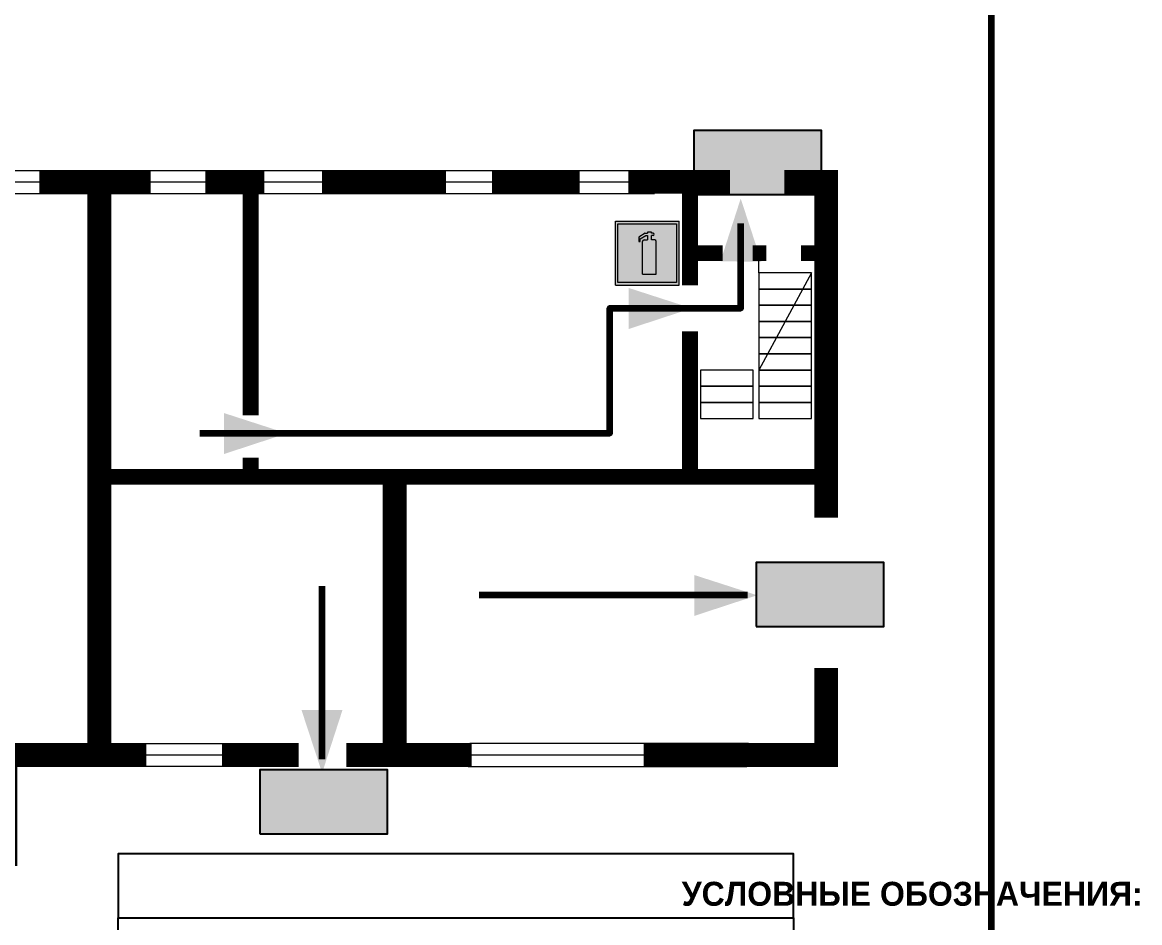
# Model space of a CAD drawing. Header units: millimetres. Extents: x 13114 to 67229, y 22859 to 38520.
# Drawn here: x 33867 to 34007, y 25190.8 to 25303.6 of the extents above; entities that cross this region are included whole.
import ezdxf

# ---------------------------------------------------------------- set-up
doc = ezdxf.new("R2010")
doc.units = ezdxf.units.MM
doc.layers.add('План_Штампы', color=7, linetype='Continuous')
doc.styles.add('обычный', font='arial.ttf')

# ---------------------------------------------------------------- blocks, each defined once
blk = doc.blocks.new('A$C7B4425F7')
at = {"true_color": 0xffffff}
blk.add_hatch(color=7, dxfattribs=at).paths.add_polyline_path([(0, 0), (-16, 0), (-16, -8), (0, -8)])
h = blk.add_hatch(color=126)
h.paths.add_polyline_path([(-0.2, -0.2), (-15.8, -0.2), (-15.8, -7.8), (-0.2, -7.8)])
h.paths.add_polyline_path([(-11.76, -2.03), (-11.76, -3.66), (-11.17, -3.66, -0.568275), (-11.17, -6.18), (-12.58, -6.18), (-12.58, -2.03)], flags=16)
h.paths.add_polyline_path([(-13.33, -4.12, -0.495768), (-13.59, -6.18), (-15.03, -6.18), (-15.03, -2.03), (-13.59, -2.03, -0.487973)], flags=16)
h.paths.add_polyline_path([(-10.25, -2.03), (-9.48, -2.03), (-9.48, -6.18), (-10.25, -6.18)], flags=16)
h.paths.add_polyline_path([(-13.84, -3.69), (-14.24, -3.69), (-14.24, -3.03), (-13.9, -3.03, -0.692621)], flags=0)
h.paths.add_polyline_path([(-9.15, -2.03), (-8.4, -2.03), (-8.04, -3.07), (-7.68, -2.03), (-6.93, -2.03), (-7.64, -4.1), (-6.93, -6.18), (-7.68, -6.18), (-8.04, -5.14), (-8.4, -6.18), (-9.15, -6.18), (-8.44, -4.1)], flags=16)
h.paths.add_polyline_path([(-11.76, -4.46), (-11.42, -4.46, -0.692621), (-11.36, -5.12), (-11.76, -5.12)], flags=0)
h.paths.add_polyline_path([(-13.9, -5.2), (-14.24, -5.2), (-14.24, -4.55), (-13.84, -4.55, -0.708038)], flags=0)
edge = h.paths.add_edge_path(flags=16)
edge.add_ellipse((-5.51, -4.08), major_axis=(0, 2.05), ratio=0.586184, start_angle=0, end_angle=360)
edge = h.paths.add_edge_path(flags=0)
edge.add_ellipse((-5.51, -4.08), major_axis=(0, 1.14), ratio=0.454828, start_angle=0, end_angle=360)
h.paths.add_polyline_path([(-4.13, -4.96, 0.377264), (-3.48, -4.52, 0.0555), (-3.16, -2.03), (-1.66, -2.03), (-1.66, -4.96), (-0.96, -4.96), (-0.96, -7.01), (-1.75, -7.01), (-1.75, -6.18), (-3.3, -6.18), (-3.3, -7.02), (-4.13, -7.02)], flags=16)
h.paths.add_polyline_path([(-2.73, -2.91), (-2.28, -2.91), (-2.28, -4.96), (-3.05, -4.96, 0.079136)], flags=0)
at = {"color": 126}
blk.add_lwpolyline([(-16, -8), (0, -8), (0, 0), (-16, 0)], close=True, dxfattribs=at)
blk = doc.blocks.new('A$C3AD82952')
at = {"true_color": 0xf5f5ff}
h = blk.add_hatch(color=7, dxfattribs=at)
h.dxf.hatch_style = 1
h.paths.add_polyline_path([(8.21, 8.73, 0.414214), (7.89, 9.05), (7.22, 9.05), (7.22, 9.92), (7.59, 9.92, 1), (7.57, 10.36), (7.22, 10.36), (7.22, 10.6), (6.43, 10.6), (6.43, 10.36), (6.01, 10.36), (4.74, 9.59), (4.74, 8.69), (4.98, 8.73), (4.98, 9.26), (6.12, 9.91), (6.43, 9.91), (6.43, 9.05), (5.76, 9.05, 0.414214), (5.44, 8.73), (5.44, 2.2), (8.21, 2.2)], flags=0)
h.paths.add_polyline_path([(12.8, 12.8), (0, 12.8), (0, 0), (12.8, 0)])
h.paths.add_polyline_path([(0.51, 12.29), (12.29, 12.29), (12.29, 0.51), (0.51, 0.51)], flags=16)
h.paths.add_polyline_path([(4.74, 9.59), (6.01, 10.36), (6.43, 10.36), (6.43, 10.6), (7.22, 10.6), (7.22, 10.36), (7.59, 10.36, -0.94586), (7.59, 9.92), (7.22, 9.92), (7.22, 9.05), (7.89, 9.05, -0.414214), (8.21, 8.73), (8.21, 2.2), (5.44, 2.2), (5.44, 8.73, -0.414214), (5.76, 9.05), (6.43, 9.05), (6.43, 9.91), (6.12, 9.91), (4.98, 9.26), (4.98, 8.73), (4.74, 8.69)], flags=0)
h = blk.add_hatch(color=242)
h.dxf.hatch_style = 1
h.paths.add_polyline_path([(12.29, 12.29), (0.51, 12.29), (0.51, 0.51), (12.29, 0.51)])
h.paths.add_polyline_path([(4.74, 8.69), (4.74, 9.59), (6.01, 10.36), (6.43, 10.36), (6.43, 10.6), (7.22, 10.6), (7.22, 10.36), (7.59, 10.36, -0.94586), (7.59, 9.92), (7.22, 9.92), (7.22, 9.05), (7.89, 9.05, -0.414214), (8.21, 8.73), (8.21, 2.2), (5.44, 2.2), (5.44, 8.73, -0.414214), (5.76, 9.05), (6.43, 9.05), (6.43, 9.91), (6.12, 9.91), (4.98, 9.26), (4.98, 8.73)], flags=16)
h = blk.add_hatch(color=7, dxfattribs=at)
h.dxf.hatch_style = 1
h.paths.add_polyline_path([(8.21, 8.73, 0.414214), (7.89, 9.05), (7.22, 9.05), (7.22, 9.92), (7.59, 9.92, 1), (7.57, 10.36), (7.22, 10.36), (7.22, 10.6), (6.43, 10.6), (6.43, 10.36), (6.01, 10.36), (4.74, 9.59), (4.74, 8.69), (4.98, 8.73), (4.98, 9.26), (6.12, 9.91), (6.43, 9.91), (6.43, 9.05), (5.76, 9.05, 0.414214), (5.44, 8.73), (5.44, 2.2), (8.21, 2.2)])
at = {"color": 242, "lineweight": 5}
for p, q in [((0, 0), (0, 12.8)), ((0, 12.8), (12.8, 12.8)), ((12.8, 0), (12.8, 12.8)), ((6.01, 10.36), (4.74, 9.59)), ((4.74, 9.59), (4.74, 8.69)), ((4.98, 9.26), (6.12, 9.91)), ((4.98, 8.73), (4.98, 9.26)), ((5.76, 9.05), (6.43, 9.05)), ((6.01, 10.36), (6.43, 10.36)), ((6.12, 9.91), (6.43, 9.91)), ((7.22, 10.6), (6.43, 10.6)), ((6.43, 10.6), (6.43, 10.36)), ((6.43, 9.91), (6.43, 9.05)), ((7.22, 10.36), (7.22, 10.6)), ((7.59, 10.36), (7.22, 10.36)), ((7.22, 9.05), (7.22, 9.92)), ((7.59, 9.92), (7.22, 9.92)), ((7.89, 9.05), (7.22, 9.05)), ((4.74, 8.69), (4.98, 8.73)), ((5.44, 2.2), (5.44, 8.73)), ((8.21, 2.2), (8.21, 8.73)), ((0, 0), (12.8, 0)), ((5.44, 2.2), (8.21, 2.2))]:
    blk.add_line(p, q, dxfattribs=at)
blk.add_lwpolyline([(0.51, 12.29), (12.29, 12.29), (12.29, 0.51), (0.51, 0.51)], close=True, dxfattribs=at)
for centre, radius, start, end in [((5.76, 8.73), 0.32, 90, 180), ((7.58, 10.14), 0.223, 273.1875, 86.8125), ((7.89, 8.73), 0.32, 0, 90)]:
    blk.add_arc(centre, radius, start, end, dxfattribs=at)

msp = doc.modelspace()

# ---------------------------------------------------------------- linework, layer by layer
at = {"color": 6, "lineweight": 100}
msp.add_lwpolyline([(33388.44, 25067.86), (33988.44, 25067.86), (33988.44, 25462.86), (33388.44, 25462.86)], close=True, dxfattribs=at)
at = {"lineweight": 0}
for points in [[(33772.07, 25285.02), (33946.48, 25285.02)], [(33772.22, 25283.59), (33946.63, 25283.59)], [(33771.78, 25282.13), (33946.19, 25282.13)], [(33959.27, 25272.19), (33959.27, 25274.21)], [(33965.89, 25272.19), (33959.27, 25260.01)], [(33882.33, 25213.21), (33894.02, 25213.21)], [(33923.06, 25213.26), (33957.98, 25213.26)], [(33882.55, 25211.78), (33894.24, 25211.78)], [(33923.29, 25211.78), (33958.21, 25211.78)], [(33882.26, 25210.36), (33893.95, 25210.36)], [(33922.86, 25210.33), (33957.78, 25210.33)]]:
    msp.add_lwpolyline(points, dxfattribs=at)
at = {"lineweight": 100, "const_width": 3}
for points in [[(33869.13, 25283.59), (33883.07, 25283.59)], [(33876.63, 25283.59), (33876.63, 25211.78)], [(33889.93, 25283.59), (33897.33, 25283.59)], [(33904.53, 25283.59), (33920.07, 25283.59)], [(33925.83, 25283.59), (33936.82, 25283.59)], [(33942.93, 25283.59), (33955.68, 25283.59)], [(33962.48, 25283.59), (33967.72, 25283.59), (33967.72, 25241.5)], [(33913.65, 25211.78), (33913.65, 25245.68)], [(33967.72, 25222.69), (33967.72, 25211.78), (33944.84, 25211.78)], [(33882.55, 25211.78), (33864.86, 25211.78), (33864.86, 25197.87)], [(33901.64, 25211.78), (33892.01, 25211.78)], [(33923.29, 25211.78), (33907.6, 25211.78)]]:
    msp.add_lwpolyline(points, dxfattribs=at)
at = {"lineweight": 0, "const_width": 2}
for points in [[(33895.61, 25283.7), (33895.61, 25254.34)], [(33950.66, 25270.64), (33950.66, 25283.83), (33950.66, 25274.65), (33954.73, 25274.65)], [(33958.51, 25274.65), (33960.24, 25274.65)], [(33964.57, 25274.65), (33967.04, 25274.65)], [(33876.18, 25246.63), (33967.7, 25246.63), (33950.66, 25246.63), (33950.66, 25264.87)], [(33895.61, 25249.04), (33895.61, 25246.72)]]:
    msp.add_lwpolyline(points, dxfattribs=at)
at = {"color": 126, "lineweight": 100, "true_color": 0x008754}
for points in [[(33889.24, 25252.09), (33940.59, 25252.09), (33940.59, 25267.75), (33957.04, 25267.75), (33957.04, 25278.35)], [(33904.56, 25211.27), (33904.56, 25232.95)], [(33957.87, 25231.79), (33924.23, 25231.79)]]:
    msp.add_lwpolyline(points, dxfattribs=at)
at = {"lineweight": 0}
for points in [[(33959.27, 25270.16), (33965.89, 25270.16), (33965.89, 25272.19), (33959.27, 25272.19)], [(33959.27, 25268.13), (33965.89, 25268.13), (33965.89, 25270.16), (33959.27, 25270.16)], [(33959.27, 25266.1), (33965.89, 25266.1), (33965.89, 25268.13), (33959.27, 25268.13)], [(33959.27, 25264.07), (33965.89, 25264.07), (33965.89, 25266.1), (33959.27, 25266.1)], [(33959.27, 25262.04), (33965.89, 25262.04), (33965.89, 25264.07), (33959.27, 25264.07)], [(33959.27, 25260.01), (33965.89, 25260.01), (33965.89, 25262.04), (33959.27, 25262.04)], [(33951.97, 25257.98), (33958.59, 25257.98), (33958.59, 25260.01), (33951.97, 25260.01)], [(33959.27, 25257.98), (33965.89, 25257.98), (33965.89, 25260.01), (33959.27, 25260.01)], [(33951.97, 25255.95), (33958.59, 25255.95), (33958.59, 25257.98), (33951.97, 25257.98)], [(33959.27, 25255.95), (33965.89, 25255.95), (33965.89, 25257.98), (33959.27, 25257.98)], [(33951.97, 25253.92), (33958.59, 25253.92), (33958.59, 25255.95), (33951.97, 25255.95)], [(33959.27, 25253.92), (33965.89, 25253.92), (33965.89, 25255.95), (33959.27, 25255.95)]]:
    msp.add_lwpolyline(points, close=True, dxfattribs=at)
for points in [[(33879, 25191.36), (33963.63, 25191.36), (33963.63, 25199.41), (33879, 25199.41)], [(33879, 25191.36), (33963.63, 25191.36), (33963.63, 25075.8), (33879, 25075.8)]]:
    msp.add_lwpolyline(points, close=True)
at = {"layer": 'План_Штампы', "color": 126, "true_color": 0x008754}
for points in [[(33959.6, 25273.6), (33954.47, 25273.61), (33957.01, 25281.49)], [(33942.98, 25265.15), (33942.99, 25270.29), (33950.87, 25267.74)], [(33892.25, 25249.48), (33892.26, 25254.62), (33900.14, 25252.07)], [(33951.18, 25229.2), (33951.19, 25234.33), (33959.07, 25231.79)], [(33901.97, 25217.43), (33907.11, 25217.41), (33904.56, 25209.53)]]:
    msp.add_solid(points, dxfattribs=at)

# ---------------------------------------------------------------- block references
at = {"xscale": 0.625, "yscale": 0.625, "zscale": 0.625}
msp.add_blockref('A$C3AD82952', (33941.3, 25270.66), dxfattribs=at)
at = {"layer": 'План_Штампы'}
for p in [(33967.12, 25290.02), (33974.96, 25235.88), (33912.75, 25209.9)]:
    msp.add_blockref('A$C7B4425F7', p, dxfattribs=at)

# ---------------------------------------------------------------- texts
at = {"lineweight": 0, "insert": (33978.5, 25194.37), "char_height": 3, "width": 175.1736, "attachment_point": 5, "style": 'обычный'}
msp.add_mtext('{\\fProxima Nova Rg|b1|i0|c204|p2;УСЛОВНЫЕ ОБОЗНАЧЕНИЯ:\\H1.1997x; }', dxfattribs=at)

doc.saveas('drawing.dxf')
